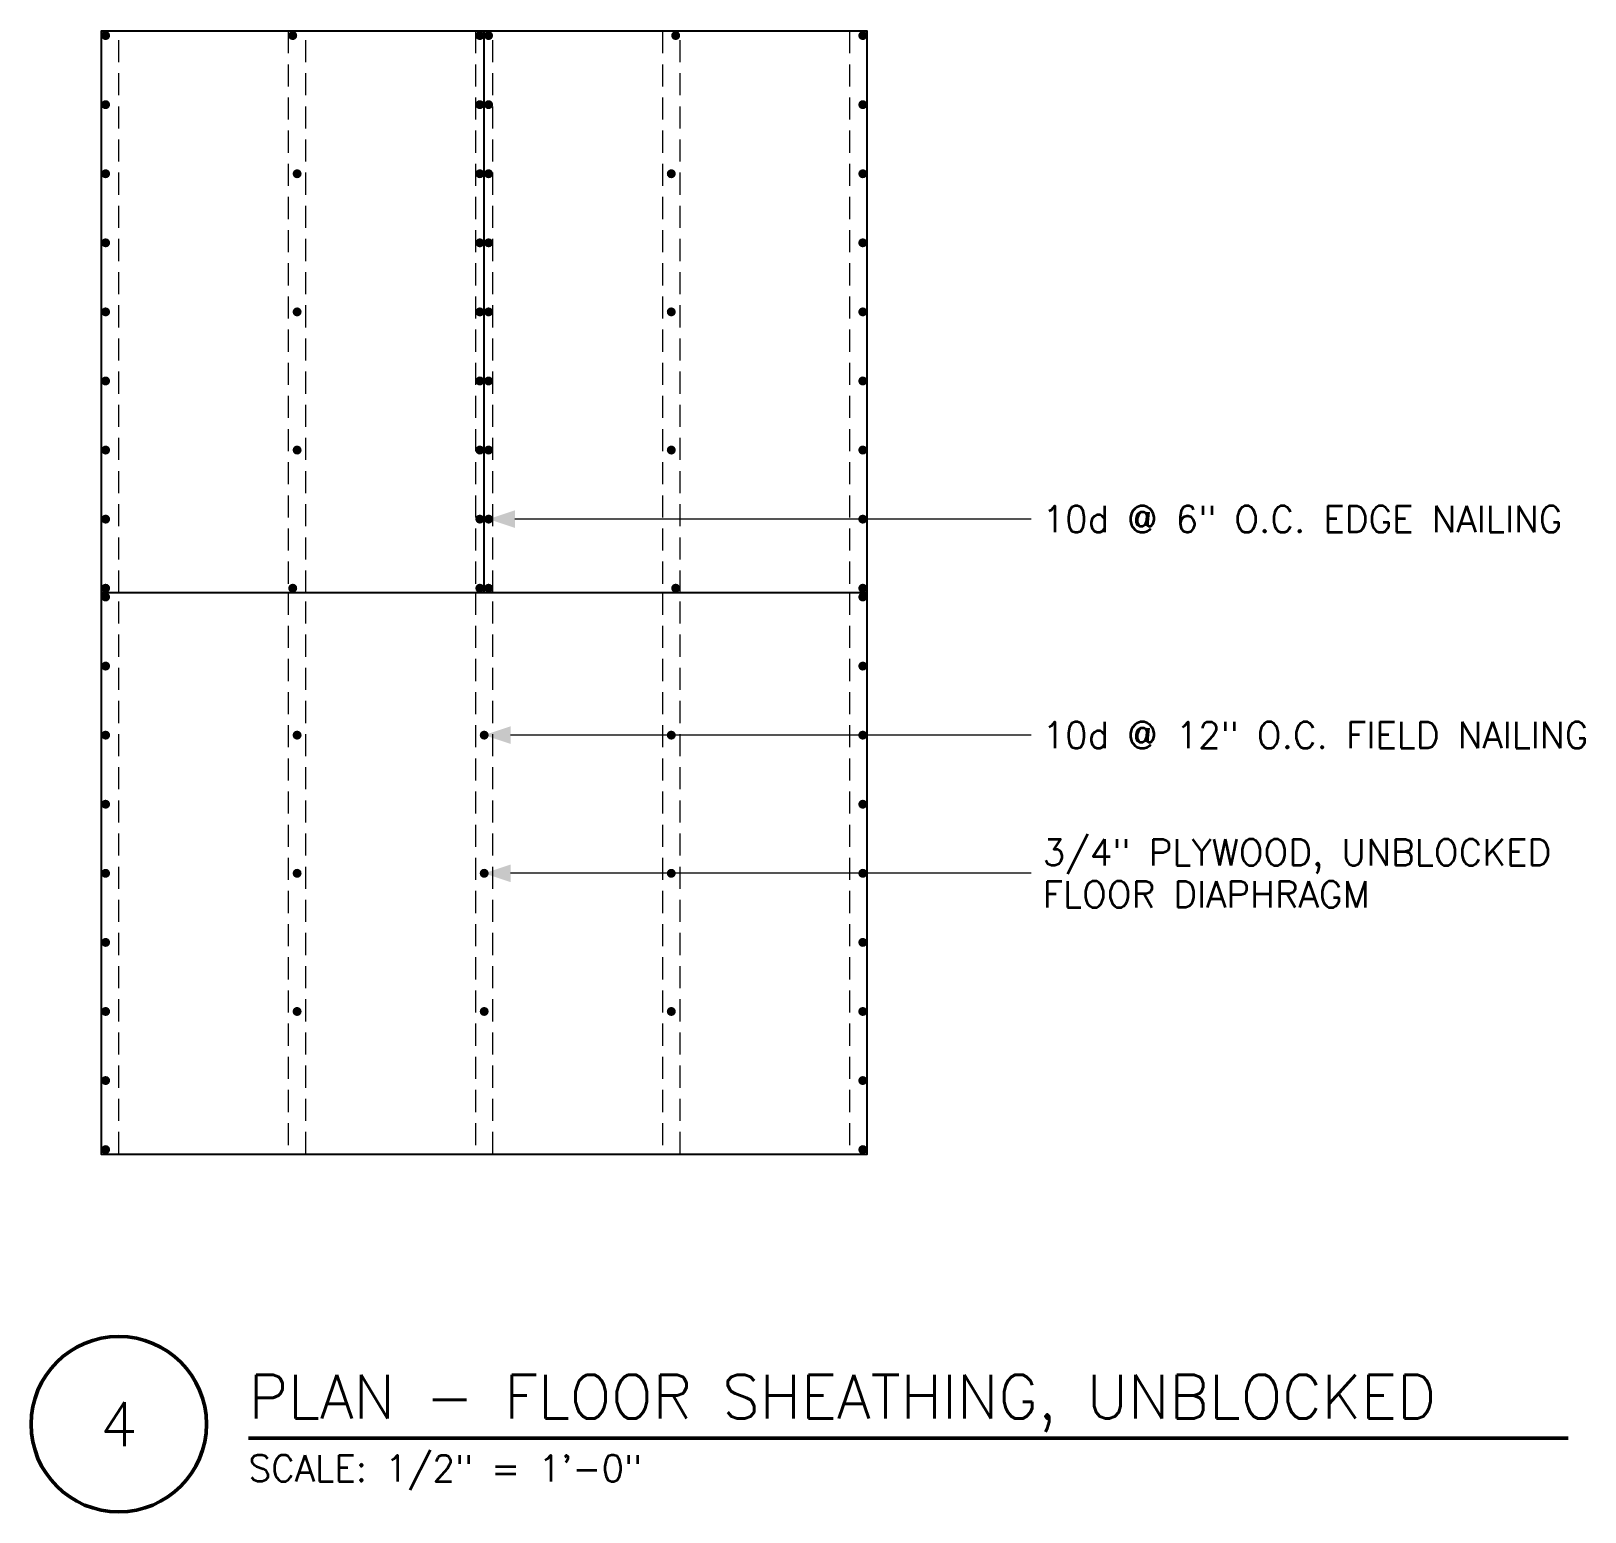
# Model space of a CAD drawing. Header units: inches. Extents: x -6 to 127, y -79 to 48.
import ezdxf
from ezdxf.enums import TextEntityAlignment as Align

# ---------------------------------------------------------------- set-up
doc = ezdxf.new("R2010")
doc.units = ezdxf.units.IN
doc.header["$MEASUREMENT"] = 0
doc.linetypes.add('DASHED', pattern=[2.834646, 1.889764, -0.944882])
for name, color, linetype, lineweight in [('S-ANNO-NOTE', 7, 'CONTINUOUS', 18), ('S-ANNO-TTLB', 7, 'CONTINUOUS', 50), ('S-DETL-BYND', 7, 'CONTINUOUS', 25), ('S-DETL-HIDN', 7, 'DASHED', 18), ('S-DETL-STL', 7, 'CONTINUOUS', 35)]:
    doc.layers.add(name, color=color, linetype=linetype, lineweight=lineweight)
doc.styles.add('KERF', font='romans.shx')

msp = doc.modelspace()

# ---------------------------------------------------------------- hatches: boundary and pattern name
at = {"layer": 'S-ANNO-NOTE', "lineweight": 50}
for points in [[(33.125, 6.28125), (35.375, 5.53125), (35.375, 7.03125)], [(32.75, -12.1875), (35, -12.9375), (35, -11.4375)], [(32.75, -24), (35, -24.75), (35, -23.25)]]:
    msp.add_hatch(color=256, dxfattribs=at).paths.add_polyline_path(points)
at = {"layer": 'S-DETL-STL', "lineweight": 50}
for points in [[(0.759, 47.625, 1), (-0.009, 47.625, 1)], [(16.759, 47.625, 1), (15.991, 47.625, 1)], [(32.759, 47.625, 1), (31.991, 47.625, 1)], [(33.509, 47.625, 1), (32.741, 47.625, 1)], [(49.509, 47.625, 1), (48.741, 47.625, 1)], [(65.509, 47.625, 1), (64.741, 47.625, 1)], [(0.759, 41.71875, 1), (-0.009, 41.71875, 1)], [(32.759, 41.71875, 1), (31.991, 41.71875, 1)], [(33.509, 41.71875, 1), (32.741, 41.71875, 1)], [(65.509, 41.71875, 1), (64.741, 41.71875, 1)], [(0.759, 35.8125, 1), (-0.009, 35.8125, 1)], [(17.134, 35.8125, 1), (16.366, 35.8125, 1)], [(32.759, 35.8125, 1), (31.991, 35.8125, 1)], [(33.509, 35.8125, 1), (32.741, 35.8125, 1)], [(49.134, 35.8125, 1), (48.366, 35.8125, 1)], [(65.509, 35.8125, 1), (64.741, 35.8125, 1)], [(0.759, 29.90625, 1), (-0.009, 29.90625, 1)], [(32.759, 29.90625, 1), (31.991, 29.90625, 1)], [(33.509, 29.90625, 1), (32.741, 29.90625, 1)], [(65.509, 29.90625, 1), (64.741, 29.90625, 1)], [(0.759, 24, 1), (-0.009, 24, 1)], [(17.134, 24, 1), (16.366, 24, 1)], [(32.759, 24, 1), (31.991, 24, 1)], [(33.509, 24, 1), (32.741, 24, 1)], [(49.134, 24, 1), (48.366, 24, 1)], [(65.509, 24, 1), (64.741, 24, 1)], [(0.759, 18.09375, 1), (-0.009, 18.09375, 1)], [(32.759, 18.09375, 1), (31.991, 18.09375, 1)], [(33.509, 18.09375, 1), (32.741, 18.09375, 1)], [(65.509, 18.09375, 1), (64.741, 18.09375, 1)], [(0.759, 12.1875, 1), (-0.009, 12.1875, 1)], [(17.134, 12.1875, 1), (16.366, 12.1875, 1)], [(32.759, 12.1875, 1), (31.991, 12.1875, 1)], [(33.509, 12.1875, 1), (32.741, 12.1875, 1)], [(49.134, 12.1875, 1), (48.366, 12.1875, 1)], [(65.509, 12.1875, 1), (64.741, 12.1875, 1)], [(0.759, 6.28125, 1), (-0.009, 6.28125, 1)], [(32.759, 6.28125, 1), (31.991, 6.28125, 1)], [(33.509, 6.28125, 1), (32.741, 6.28125, 1)], [(65.509, 6.28125, 1), (64.741, 6.28125, 1)], [(0.759, 0.375, 1), (-0.009, 0.375, 1)], [(0.759, -0.375, 1), (-0.009, -0.375, 1)], [(16.759, 0.375, 1), (15.991, 0.375, 1)], [(32.759, 0.375, 1), (31.991, 0.375, 1)], [(33.509, 0.375, 1), (32.741, 0.375, 1)], [(49.509, 0.375, 1), (48.741, 0.375, 1)], [(65.509, 0.375, 1), (64.741, 0.375, 1)], [(65.509, -0.375, 1), (64.741, -0.375, 1)], [(0.759, -6.28125, 1), (-0.009, -6.28125, 1)], [(65.509, -6.28125, 1), (64.741, -6.28125, 1)], [(0.759, -12.1875, 1), (-0.009, -12.1875, 1)], [(17.134, -12.1875, 1), (16.366, -12.1875, 1)], [(33.134, -12.1875, 1), (32.366, -12.1875, 1)], [(49.134, -12.1875, 1), (48.366, -12.1875, 1)], [(65.509, -12.1875, 1), (64.741, -12.1875, 1)], [(0.759, -18.09375, 1), (-0.009, -18.09375, 1)], [(65.509, -18.09375, 1), (64.741, -18.09375, 1)], [(0.759, -24, 1), (-0.009, -24, 1)], [(17.134, -24, 1), (16.366, -24, 1)], [(33.134, -24, 1), (32.366, -24, 1)], [(49.134, -24, 1), (48.366, -24, 1)], [(65.509, -24, 1), (64.741, -24, 1)], [(0.759, -29.90625, 1), (-0.009, -29.90625, 1)], [(65.509, -29.90625, 1), (64.741, -29.90625, 1)], [(0.759, -35.8125, 1), (-0.009, -35.8125, 1)], [(17.134, -35.8125, 1), (16.366, -35.8125, 1)], [(33.134, -35.8125, 1), (32.366, -35.8125, 1)], [(49.134, -35.8125, 1), (48.366, -35.8125, 1)], [(65.509, -35.8125, 1), (64.741, -35.8125, 1)], [(0.759, -41.71875, 1), (-0.009, -41.71875, 1)], [(65.509, -41.71875, 1), (64.741, -41.71875, 1)], [(0.759, -47.625, 1), (-0.009, -47.625, 1)], [(65.509, -47.625, 1), (64.741, -47.625, 1)]]:
    msp.add_hatch(color=256, dxfattribs=at).paths.add_polyline_path(points)

# ---------------------------------------------------------------- linework, layer by layer
at = {"layer": 'S-ANNO-NOTE', "lineweight": 18}
for points in [[(79.54, 6.28125), (76.54, 6.28125), (35.375, 6.28125)], [(79.54, -12.1875), (76.54, -12.1875), (35, -12.1875)], [(79.54, -24), (76.54, -24), (35, -24)]]:
    msp.add_lwpolyline(points, dxfattribs=at)
at = {"layer": 'S-ANNO-TTLB', "lineweight": 50}
msp.add_lwpolyline([(-6, -71.1, 1), (9, -71.1, 1)], format="xyb", close=True, dxfattribs=at)
msp.add_lwpolyline([(12.6, -72.3), (125.45714, -72.3)], dxfattribs=at)
at = {"layer": 'S-DETL-BYND', "lineweight": 25}
for points in [[(1.5, 48), (0, 48), (0, 0), (0, -48), (1.5, -48)], [(0, 0), (32.75, 0), (32.75, 48)], [(16, 48), (1.5, 48)], [(17.5, 48), (16, 48)], [(32, 48), (17.5, 48)], [(33.5, 48), (32.75, 48), (32, 48)], [(48, 48), (33.5, 48)], [(49.5, 48), (48, 48)], [(64, 48), (49.5, 48)], [(64, -48), (65.5, -48), (65.5, 0), (65.5, 48), (64, 48)], [(32.75, 0), (65.5, 0)], [(1.5, -48), (16, -48)], [(16, -48), (17.5, -48)], [(17.5, -48), (32, -48)], [(32, -48), (33.5, -48)], [(33.5, -48), (48, -48)], [(48, -48), (49.5, -48)], [(49.5, -48), (64, -48)]]:
    msp.add_lwpolyline(points, dxfattribs=at)
at = {"layer": 'S-DETL-HIDN', "linetype": 'DASHED', "lineweight": 18}
for points in [[(1.5, -48), (1.5, 0), (1.5, 48)], [(16, 48), (16, 0), (16, -48)], [(17.5, -48), (17.5, 0), (17.5, 48)], [(32, 48), (32, 0), (32, -48)], [(33.5, -48), (33.5, 0), (33.5, 48)], [(48, 48), (48, 0), (48, -48)], [(49.5, -48), (49.5, 0), (49.5, 48)], [(64, 48), (64, 0), (64, -48)]]:
    msp.add_lwpolyline(points, dxfattribs=at)

# ---------------------------------------------------------------- texts
at = {"layer": 'S-ANNO-NOTE', "lineweight": 18, "style": 'KERF'}
for s, p in [('10d @ 6" O.C. EDGE NAILING', (80.5, 5.15625)), ('10d @ 12" O.C. FIELD NAILING', (80.5, -13.3125)), ('3/4" PLYWOOD, UNBLOCKED', (80.5, -23.325)), ('FLOOR DIAPHRAGM', (80.5, -26.925))]:
    msp.add_text(s, height=2.25, dxfattribs=at).set_placement(p)
at = {"layer": 'S-ANNO-TTLB', "lineweight": 50, "style": 'KERF'}
msp.add_text('PLAN - FLOOR SHEATHING, UNBLOCKED', height=3.75, dxfattribs=at).set_placement((12.6, -70.62))
msp.add_text('4', height=3.75, dxfattribs=at).set_placement((1.5, -71.1), align=Align.MIDDLE_CENTER)
at = {"layer": 'S-ANNO-TTLB', "lineweight": 18, "style": 'KERF'}
msp.add_text('SCALE: 1/2" = 1\'-0"', height=2.25, dxfattribs=at).set_placement((12.6, -75.99))

doc.saveas('drawing.dxf')
